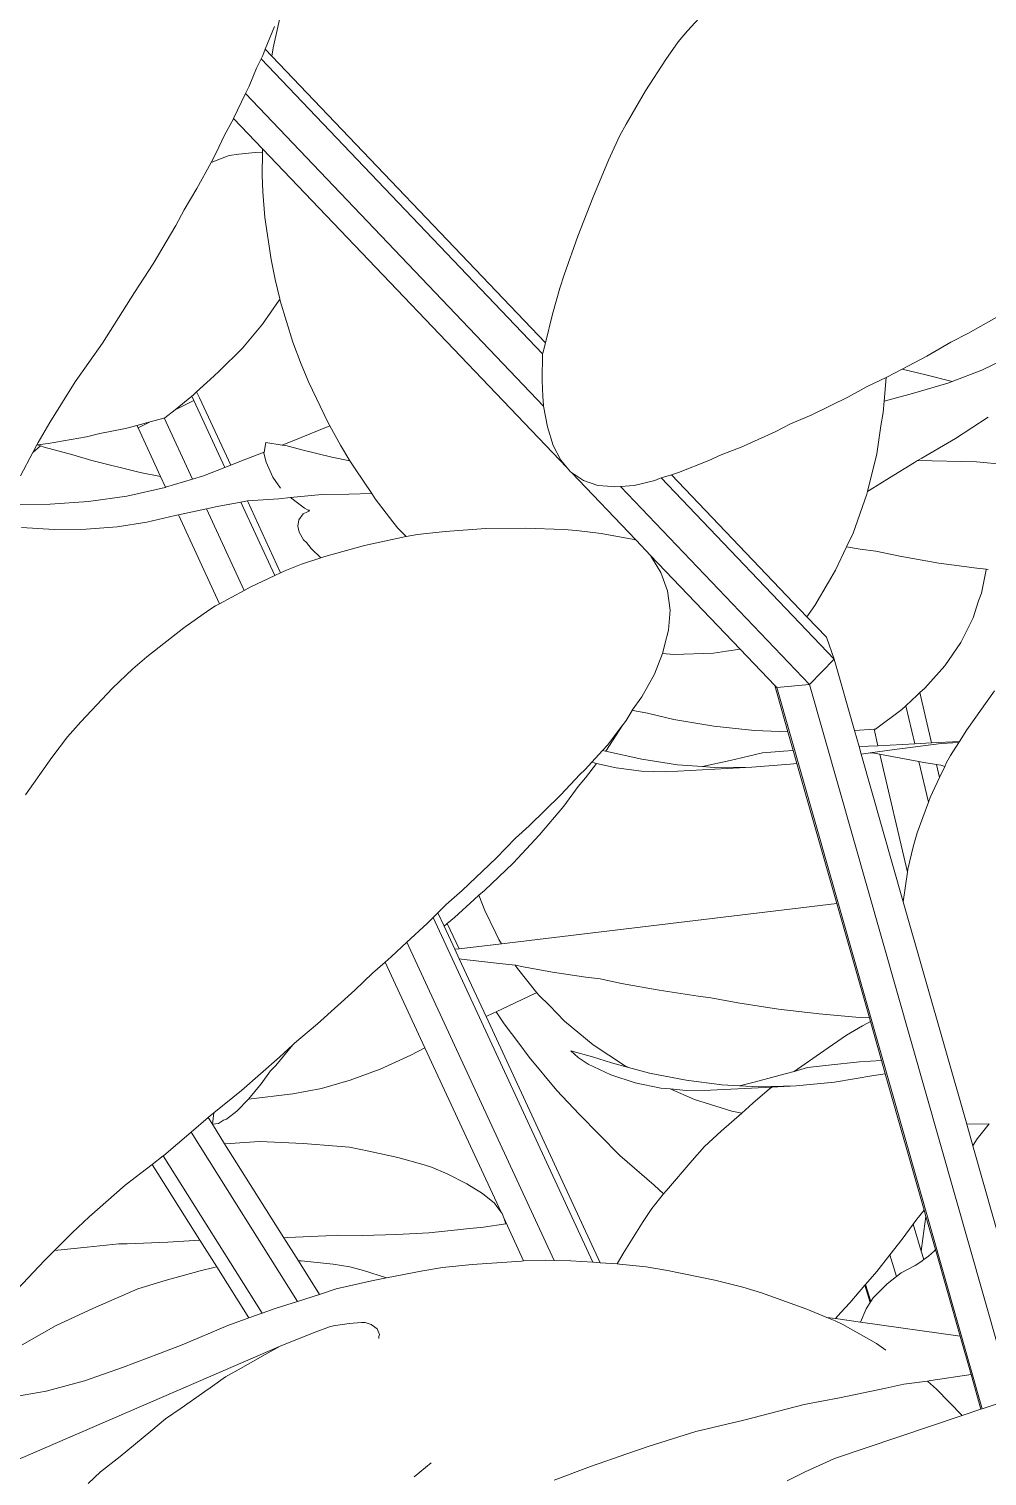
# Model space of a CAD drawing. Header units: metres. Extents: x 12.2 to 77.2, y 18.8 to 35.5.
# Drawn here: x 58.0018 to 58.1473, y 20.9594 to 21.1792 of the extents above; entities that cross this region are included whole.
import ezdxf

# ---------------------------------------------------------------- set-up
doc = ezdxf.new("R2010")
doc.units = ezdxf.units.M
doc.layers.add('0inne_gulv', color=7, linetype='Continuous', lineweight=13)

# ---------------------------------------------------------------- blocks, each defined once
blk = doc.blocks.new('One bedroom house ls')
for p, q in [((4.56538, -2.79668), (4.56397, -2.80302)), ((4.63043, -2.79664), (4.6269, -2.80044)), ((4.56417, -2.79981), (4.56277, -2.80323)), ((4.62551, -2.80212), (4.6269, -2.80044)), ((4.62362, -2.80478), (4.62551, -2.80212)), ((4.56214, -2.80468), (4.56142, -2.80613)), ((4.56239, -2.80417), (4.56214, -2.80468)), ((4.60491, -2.84949), (4.56214, -2.80468)), ((4.56277, -2.80323), (4.56239, -2.80417)), ((4.56378, -2.80429), (4.56277, -2.80323)), ((4.56397, -2.80302), (4.56378, -2.80429)), ((4.60533, -2.84782), (4.56378, -2.80429)), ((4.62362, -2.80478), (4.62054, -2.80956)), ((4.56032, -2.80886), (4.56142, -2.80613)), ((4.55978, -2.80999), (4.56032, -2.80886)), ((4.55797, -2.81377), (4.55978, -2.80999)), ((4.60507, -2.85744), (4.55978, -2.80999)), ((4.61758, -2.81464), (4.62054, -2.80956)), ((4.55658, -2.81629), (4.55796, -2.81379)), ((4.55796, -2.81379), (4.55797, -2.81377)), ((4.56235, -2.81835), (4.55797, -2.81377)), ((4.61758, -2.81464), (4.61666, -2.81637)), ((4.55532, -2.81898), (4.55658, -2.81629)), ((4.61493, -2.8201), (4.61666, -2.81637)), ((4.55454, -2.82043), (4.55532, -2.81898)), ((4.55454, -2.82043), (4.55598, -2.81987)), ((4.55728, -2.81938), (4.55598, -2.81987)), ((4.55874, -2.81917), (4.55728, -2.81938)), ((4.56126, -2.81893), (4.55874, -2.81917)), ((4.56234, -2.8189), (4.56126, -2.81893)), ((4.56234, -2.8189), (4.56229, -2.82235)), ((4.56235, -2.81835), (4.56234, -2.8189)), ((4.60857, -2.86677), (4.56235, -2.81835)), ((4.61252, -2.8258), (4.61493, -2.8201)), ((4.55239, -2.82441), (4.55454, -2.82043)), ((4.56241, -2.82488), (4.56229, -2.82235)), ((4.55239, -2.82441), (4.55043, -2.82765)), ((4.56273, -2.82879), (4.56241, -2.82488)), ((4.61252, -2.8258), (4.61026, -2.83163)), ((4.55043, -2.82765), (4.54919, -2.83001)), ((4.56273, -2.82879), (4.56365, -2.83516)), ((4.54574, -2.83585), (4.54919, -2.83001)), ((4.60819, -2.83753), (4.61026, -2.83163)), ((4.56365, -2.83516), (4.56429, -2.83824)), ((4.5429, -2.84017), (4.54574, -2.83585)), ((4.60819, -2.83753), (4.60755, -2.83954)), ((4.53805, -2.84789), (4.5429, -2.84017)), ((4.56429, -2.83824), (4.56499, -2.84118)), ((4.60643, -2.8435), (4.60755, -2.83954)), ((4.5649, -2.84135), (4.56236, -2.84502)), ((4.56499, -2.84118), (4.5649, -2.84135)), ((4.56499, -2.84118), (4.56506, -2.84148)), ((4.56506, -2.84148), (4.56698, -2.84773)), ((4.60533, -2.84782), (4.60643, -2.8435)), ((4.6695, -2.84644), (4.67588, -2.84284)), ((4.55929, -2.84865), (4.56236, -2.84502)), ((4.6695, -2.84644), (4.66691, -2.84775)), ((4.53388, -2.85378), (4.53805, -2.84789)), ((4.55929, -2.84865), (4.55574, -2.85221)), ((4.56698, -2.84773), (4.56825, -2.85109)), ((4.60492, -2.84943), (4.60533, -2.84782)), ((4.66691, -2.84775), (4.6633, -2.84986)), ((4.56937, -2.85386), (4.56825, -2.85109)), ((4.60491, -2.84949), (4.60483, -2.85358)), ((4.60492, -2.84943), (4.60491, -2.84949)), ((4.6633, -2.84986), (4.65952, -2.85186)), ((4.67657, -2.8496), (4.67163, -2.85201)), ((4.55438, -2.85339), (4.55235, -2.85529)), ((4.55574, -2.85221), (4.55438, -2.85339)), ((4.65421, -2.85447), (4.6571, -2.85312)), ((4.6571, -2.85312), (4.65681, -2.85672)), ((4.6571, -2.85312), (4.65723, -2.85306)), ((4.65952, -2.85186), (4.65723, -2.85306)), ((4.66315, -2.8527), (4.65952, -2.85186)), ((4.66315, -2.8527), (4.66714, -2.85373)), ((4.67163, -2.85201), (4.66714, -2.85373)), ((4.53004, -2.85993), (4.53388, -2.85378)), ((4.55235, -2.85529), (4.5518, -2.85581)), ((4.5528, -2.85619), (4.55235, -2.85529)), ((4.57226, -2.8599), (4.56937, -2.85386)), ((4.60493, -2.85601), (4.60483, -2.85358)), ((4.65136, -2.85605), (4.65421, -2.85447)), ((4.66112, -2.85553), (4.65681, -2.85672)), ((4.66112, -2.85553), (4.66647, -2.85399)), ((4.66714, -2.85373), (4.66647, -2.85399)), ((4.54906, -2.858), (4.55162, -2.85596)), ((4.54906, -2.858), (4.55193, -2.8566)), ((4.55162, -2.85596), (4.5518, -2.85581)), ((4.55162, -2.85596), (4.55193, -2.8566)), ((4.55193, -2.8566), (4.55664, -2.86676)), ((4.55753, -2.86642), (4.5528, -2.85619)), ((4.60504, -2.8573), (4.60493, -2.85601)), ((4.60507, -2.85744), (4.60504, -2.8573)), ((4.60565, -2.86061), (4.60507, -2.85744)), ((4.6457, -2.85882), (4.65136, -2.85605)), ((4.65681, -2.85672), (4.65667, -2.85844)), ((4.52828, -2.86298), (4.53004, -2.85993)), ((4.54529, -2.85986), (4.54327, -2.86039)), ((4.54346, -2.86076), (4.54529, -2.85986)), ((4.54738, -2.8593), (4.54529, -2.85986)), ((4.55173, -2.86853), (4.54743, -2.85924)), ((4.54752, -2.85923), (4.54906, -2.858)), ((4.57259, -2.86047), (4.57226, -2.8599)), ((4.64256, -2.86016), (4.6457, -2.85882)), ((4.65667, -2.85844), (4.65632, -2.86044)), ((4.67263, -2.85911), (4.66766, -2.86237)), ((4.53562, -2.8621), (4.5298, -2.86315)), ((4.53562, -2.8621), (4.53762, -2.86163)), ((4.54155, -2.86085), (4.53762, -2.86163)), ((4.54327, -2.86039), (4.54155, -2.86085)), ((4.54346, -2.86076), (4.54327, -2.86039)), ((4.54687, -2.86813), (4.54346, -2.86076)), ((4.56821, -2.86224), (4.57259, -2.86047)), ((4.57421, -2.86338), (4.57259, -2.86047)), ((4.60565, -2.86061), (4.60653, -2.86342)), ((4.64025, -2.86135), (4.63508, -2.86367)), ((4.64025, -2.86135), (4.64256, -2.86016)), ((4.65632, -2.86044), (4.65569, -2.8647)), ((4.52747, -2.8645), (4.52809, -2.86335)), ((4.52747, -2.8645), (4.52862, -2.86348)), ((4.52809, -2.86335), (4.52828, -2.86298)), ((4.52809, -2.86335), (4.52819, -2.86334)), ((4.52819, -2.86334), (4.5298, -2.86315)), ((4.52819, -2.86334), (4.52862, -2.86348)), ((4.52862, -2.86348), (4.52919, -2.86367)), ((4.52919, -2.86367), (4.53354, -2.86483)), ((4.56287, -2.863), (4.5626, -2.86445)), ((4.56287, -2.863), (4.56536, -2.86337)), ((4.56536, -2.86337), (4.56821, -2.86224)), ((4.56536, -2.86337), (4.56592, -2.86345)), ((4.56833, -2.86411), (4.56592, -2.86345)), ((4.56833, -2.86411), (4.5729, -2.86522)), ((4.5756, -2.86575), (4.57421, -2.86338)), ((4.60767, -2.86568), (4.60653, -2.86342)), ((4.63508, -2.86367), (4.63202, -2.86483)), ((4.66766, -2.86237), (4.66251, -2.86535)), ((4.5256, -2.86805), (4.52747, -2.8645)), ((4.53643, -2.86571), (4.53354, -2.86483)), ((4.54375, -2.86754), (4.53643, -2.86571)), ((4.55664, -2.86676), (4.55753, -2.86642)), ((4.55753, -2.86642), (4.55915, -2.86579)), ((4.5626, -2.86445), (4.55915, -2.86579)), ((4.5626, -2.86445), (4.56258, -2.86458)), ((4.56292, -2.86595), (4.56258, -2.86458)), ((4.56292, -2.86595), (4.56392, -2.86827)), ((4.5756, -2.86575), (4.5729, -2.86522)), ((4.57561, -2.86577), (4.5756, -2.86575)), ((4.57561, -2.86577), (4.57643, -2.867)), ((4.60857, -2.86677), (4.60767, -2.86568)), ((4.62555, -2.86754), (4.63015, -2.86571)), ((4.63015, -2.86571), (4.63202, -2.86483)), ((4.65569, -2.8647), (4.65428, -2.87041)), ((4.6576, -2.86833), (4.66142, -2.86601)), ((4.66142, -2.86601), (4.66186, -2.86574)), ((4.66186, -2.86574), (4.66251, -2.86535)), ((4.67081, -2.86591), (4.66186, -2.86574)), ((4.67515, -2.86634), (4.67081, -2.86591)), ((4.54375, -2.86754), (4.54687, -2.86813)), ((4.54763, -2.86979), (4.54687, -2.86813)), ((4.54763, -2.86979), (4.55173, -2.86853)), ((4.55173, -2.86853), (4.55339, -2.86803)), ((4.55339, -2.86803), (4.55664, -2.86676)), ((4.5651, -2.86994), (4.56392, -2.86827)), ((4.57643, -2.867), (4.57894, -2.87075)), ((4.60862, -2.86683), (4.60857, -2.86677)), ((4.60917, -2.86744), (4.60862, -2.86683)), ((4.60929, -2.86753), (4.60917, -2.86744)), ((4.61908, -2.87778), (4.60929, -2.86753)), ((4.61112, -2.86876), (4.60929, -2.86753)), ((4.61331, -2.8695), (4.61112, -2.86876)), ((4.62197, -2.86873), (4.61882, -2.86952)), ((4.62266, -2.86844), (4.62197, -2.86873)), ((4.62292, -2.86836), (4.62266, -2.86844)), ((4.62448, -2.86788), (4.62292, -2.86836)), ((4.64923, -2.89592), (4.62292, -2.86836)), ((4.62555, -2.86754), (4.62448, -2.86788)), ((4.64506, -2.88944), (4.62448, -2.86788)), ((4.6576, -2.86833), (4.65466, -2.87016)), ((4.54173, -2.87111), (4.54757, -2.86981)), ((4.54757, -2.86981), (4.54763, -2.86979)), ((4.56663, -2.87136), (4.57136, -2.87088)), ((4.57136, -2.87088), (4.57545, -2.87085)), ((4.57545, -2.87085), (4.57894, -2.87075)), ((4.57894, -2.87075), (4.57945, -2.87152)), ((4.61331, -2.8695), (4.61477, -2.86959)), ((4.61586, -2.86973), (4.61477, -2.86959)), ((4.61674, -2.86967), (4.61586, -2.86973)), ((4.61882, -2.86952), (4.61674, -2.86967)), ((4.64546, -2.89975), (4.61674, -2.86967)), ((4.65207, -2.87676), (4.65417, -2.87084)), ((4.65428, -2.87041), (4.65417, -2.87084)), ((4.65466, -2.87016), (4.65428, -2.87041)), ((4.53008, -2.87234), (4.52413, -2.87241)), ((4.53591, -2.87195), (4.53008, -2.87234)), ((4.53591, -2.87195), (4.54173, -2.87111)), ((4.55312, -2.8732), (4.55382, -2.87305)), ((4.55382, -2.87305), (4.55548, -2.87271)), ((4.55956, -2.88545), (4.55382, -2.87305)), ((4.55548, -2.87271), (4.55908, -2.87203)), ((4.55908, -2.87203), (4.56005, -2.87185)), ((4.55908, -2.87203), (4.56425, -2.8832)), ((4.56511, -2.88279), (4.56005, -2.87185)), ((4.56005, -2.87185), (4.56007, -2.87185)), ((4.56007, -2.87185), (4.56482, -2.87152)), ((4.56482, -2.87152), (4.56663, -2.87136)), ((4.56663, -2.87136), (4.56786, -2.87231)), ((4.56786, -2.87231), (4.56875, -2.87295)), ((4.56875, -2.87295), (4.56928, -2.87327)), ((4.58214, -2.87501), (4.57945, -2.87152)), ((4.54029, -2.8758), (4.54479, -2.8751)), ((4.54909, -2.87408), (4.54479, -2.8751)), ((4.54909, -2.87408), (4.54957, -2.87397)), ((4.54957, -2.87397), (4.55312, -2.8732)), ((4.55582, -2.88747), (4.54957, -2.87397)), ((4.5677, -2.8757), (4.56789, -2.87473)), ((4.56789, -2.87473), (4.56853, -2.87384)), ((4.56921, -2.8735), (4.56853, -2.87384)), ((4.56939, -2.87339), (4.56921, -2.8735)), ((4.56928, -2.87327), (4.56947, -2.87327)), ((4.56939, -2.87339), (4.56947, -2.87327)), ((4.5829, -2.87597), (4.58214, -2.87501)), ((4.53071, -2.87622), (4.52574, -2.87591)), ((4.53558, -2.87617), (4.53071, -2.87622)), ((4.53558, -2.87617), (4.54029, -2.8758)), ((4.5679, -2.87662), (4.5677, -2.8757)), ((4.56858, -2.87775), (4.5679, -2.87662)), ((4.57785, -2.87864), (4.58394, -2.87731)), ((4.58417, -2.87727), (4.5829, -2.87597)), ((4.58394, -2.87731), (4.58417, -2.87727)), ((4.58417, -2.87727), (4.58591, -2.87698)), ((4.58591, -2.87698), (4.59013, -2.87649)), ((4.59013, -2.87649), (4.5963, -2.87607)), ((4.60233, -2.87597), (4.5963, -2.87607)), ((4.60233, -2.87597), (4.60816, -2.87619)), ((4.60816, -2.87619), (4.61006, -2.87637)), ((4.61006, -2.87637), (4.61379, -2.87683)), ((4.61908, -2.87778), (4.61379, -2.87683)), ((4.65207, -2.87676), (4.6511, -2.87882)), ((4.56858, -2.87775), (4.56902, -2.87815)), ((4.56902, -2.87815), (4.56973, -2.8791)), ((4.56973, -2.8791), (4.57124, -2.88049)), ((4.57183, -2.88029), (4.57785, -2.87864)), ((4.61913, -2.8778), (4.61908, -2.87778)), ((4.61913, -2.8778), (4.6213, -2.88015)), ((4.6511, -2.87882), (4.64942, -2.8824)), ((4.6511, -2.87882), (4.65316, -2.87917)), ((4.65556, -2.8795), (4.65316, -2.87917)), ((4.65919, -2.88027), (4.65556, -2.8795)), ((4.56601, -2.88238), (4.56829, -2.88147)), ((4.57124, -2.88049), (4.56829, -2.88147)), ((4.57183, -2.88029), (4.57124, -2.88049)), ((4.6213, -2.88015), (4.62232, -2.8818)), ((4.63494, -2.8944), (4.6213, -2.88015)), ((4.62288, -2.88271), (4.62232, -2.8818)), ((4.65919, -2.88027), (4.66511, -2.88131)), ((4.67087, -2.88209), (4.66511, -2.88131)), ((4.5605, -2.88495), (4.56425, -2.8832)), ((4.56425, -2.8832), (4.56511, -2.88279)), ((4.56511, -2.88279), (4.56601, -2.88238)), ((4.62288, -2.88271), (4.6239, -2.88552)), ((4.64942, -2.8824), (4.64833, -2.8842)), ((4.67087, -2.88209), (4.67228, -2.88222)), ((4.67158, -2.88588), (4.67228, -2.88232)), ((4.67228, -2.88222), (4.67228, -2.88232)), ((4.67228, -2.88222), (4.67259, -2.88225)), ((4.55582, -2.88747), (4.55956, -2.88545)), ((4.55956, -2.88545), (4.5605, -2.88495)), ((4.6243, -2.88846), (4.6239, -2.88552)), ((4.64833, -2.8842), (4.64629, -2.88775)), ((4.67158, -2.88588), (4.67116, -2.88701)), ((4.55041, -2.89114), (4.55419, -2.88843)), ((4.55419, -2.88843), (4.55523, -2.88779)), ((4.55523, -2.88779), (4.55582, -2.88747)), ((4.6243, -2.88846), (4.62406, -2.89151)), ((4.64506, -2.88944), (4.64629, -2.88775)), ((4.67031, -2.88963), (4.67116, -2.88701)), ((4.64805, -2.89257), (4.64506, -2.88944)), ((4.66845, -2.89336), (4.67031, -2.88963)), ((4.55041, -2.89114), (4.5448, -2.89553)), ((4.62406, -2.89151), (4.62347, -2.89361)), ((4.64805, -2.89257), (4.64923, -2.89592)), ((4.62311, -2.89505), (4.62192, -2.89815)), ((4.62324, -2.8947), (4.62311, -2.89505)), ((4.62311, -2.89505), (4.62485, -2.89517)), ((4.62324, -2.8947), (4.62347, -2.89361)), ((4.63085, -2.89496), (4.62485, -2.89517)), ((4.63085, -2.89496), (4.63286, -2.89466)), ((4.63494, -2.8944), (4.63286, -2.89466)), ((4.64018, -2.89989), (4.63494, -2.8944)), ((4.66845, -2.89336), (4.66601, -2.89693)), ((4.53958, -2.90032), (4.54266, -2.89734)), ((4.5448, -2.89553), (4.54266, -2.89734)), ((4.64923, -2.89592), (4.64546, -2.89975)), ((4.65231, -2.90675), (4.64923, -2.89592)), ((4.663, -2.90028), (4.66601, -2.89693)), ((4.62001, -2.90162), (4.62192, -2.89815)), ((4.53474, -2.90539), (4.53958, -2.90032)), ((4.62001, -2.90162), (4.61854, -2.90366)), ((4.6405, -2.90022), (4.64018, -2.89989)), ((4.64219, -2.90693), (4.64018, -2.89989)), ((4.64546, -2.89975), (4.6405, -2.90022)), ((4.6717, -3.00976), (4.6405, -2.90022)), ((4.67634, -3.0082), (4.64546, -2.89975)), ((4.66009, -2.90296), (4.6618, -2.90134)), ((4.6622, -2.90098), (4.6618, -2.90134)), ((4.663, -2.90028), (4.6622, -2.90098)), ((4.6622, -2.90098), (4.66399, -2.90861)), ((4.67359, -2.9007), (4.66938, -2.90664)), ((4.61851, -2.9037), (4.6176, -2.90521)), ((4.61854, -2.90366), (4.61851, -2.9037)), ((4.61854, -2.90366), (4.61892, -2.90375)), ((4.61892, -2.90375), (4.62083, -2.90409)), ((4.65549, -2.90653), (4.65949, -2.90353)), ((4.65949, -2.90353), (4.66009, -2.90296)), ((4.66145, -2.90874), (4.66009, -2.90296)), ((4.53474, -2.90539), (4.53272, -2.90769)), ((4.61712, -2.90587), (4.61451, -2.90985)), ((4.61475, -2.90896), (4.61712, -2.90587)), ((4.61712, -2.90587), (4.61718, -2.90575)), ((4.61718, -2.90575), (4.6176, -2.90521)), ((4.62083, -2.90409), (4.62485, -2.90506)), ((4.62485, -2.90506), (4.63094, -2.90609)), ((4.6371, -2.90674), (4.63094, -2.90609)), ((4.53272, -2.90769), (4.53032, -2.91081)), ((4.6371, -2.90674), (4.64219, -2.90693)), ((4.64299, -2.90976), (4.64219, -2.90693)), ((4.65526, -2.90655), (4.65231, -2.90675)), ((4.653, -2.90918), (4.65231, -2.90675)), ((4.65549, -2.90653), (4.65526, -2.90655)), ((4.65584, -2.90904), (4.65526, -2.90655)), ((4.66826, -2.90839), (4.66938, -2.90664)), ((4.61402, -2.90975), (4.61238, -2.91155)), ((4.61475, -2.90896), (4.61402, -2.90975)), ((4.61402, -2.90975), (4.61446, -2.90988)), ((4.61448, -2.90988), (4.61446, -2.90988)), ((4.61448, -2.90988), (4.61451, -2.90985)), ((4.62, -2.9111), (4.61448, -2.90988)), ((4.63512, -2.91088), (4.63831, -2.9101)), ((4.6415, -2.90987), (4.63831, -2.9101)), ((4.64299, -2.90976), (4.6415, -2.90987)), ((4.64355, -2.91172), (4.64299, -2.90976)), ((4.65584, -2.90904), (4.653, -2.90918)), ((4.65333, -2.91033), (4.653, -2.90918)), ((4.65333, -2.91033), (4.65439, -2.91018)), ((4.65971, -2.93274), (4.65333, -2.91033)), ((4.65439, -2.91018), (4.6547, -2.91014)), ((4.6547, -2.91014), (4.65801, -2.90969)), ((4.6547, -2.91014), (4.65526, -2.91018)), ((4.65526, -2.91018), (4.65615, -2.91035)), ((4.66145, -2.90874), (4.65584, -2.90904)), ((4.66035, -2.92827), (4.65615, -2.91035)), ((4.65615, -2.91035), (4.65798, -2.9107)), ((4.65801, -2.90969), (4.66544, -2.9087)), ((4.66399, -2.90861), (4.66145, -2.90874)), ((4.66826, -2.90839), (4.66399, -2.90861)), ((4.66544, -2.9087), (4.66817, -2.90853)), ((4.66628, -2.91161), (4.66689, -2.91052)), ((4.66689, -2.91052), (4.66817, -2.90853)), ((4.66817, -2.90853), (4.66826, -2.90839)), ((4.53032, -2.91081), (4.52632, -2.9165)), ((4.61139, -2.91264), (4.61058, -2.91339)), ((4.61238, -2.91155), (4.61139, -2.91264)), ((4.61145, -2.91391), (4.6131, -2.91172)), ((4.6131, -2.91172), (4.61238, -2.91155)), ((4.61608, -2.91241), (4.6131, -2.91172)), ((4.61608, -2.91241), (4.61991, -2.91291)), ((4.62542, -2.91193), (4.62, -2.9111)), ((4.63668, -2.91231), (4.62359, -2.91299)), ((4.62919, -2.9122), (4.62542, -2.91193)), ((4.63341, -2.91127), (4.62919, -2.9122)), ((4.63097, -2.91233), (4.62919, -2.9122)), ((4.63097, -2.91233), (4.63668, -2.91231)), ((4.63341, -2.91127), (4.63512, -2.91088)), ((4.63668, -2.91231), (4.64254, -2.91187)), ((4.64355, -2.91172), (4.64254, -2.91187)), ((4.64961, -2.93299), (4.64355, -2.91172)), ((4.65798, -2.9107), (4.66208, -2.91144)), ((4.66353, -2.91764), (4.66208, -2.91144)), ((4.66208, -2.91144), (4.66285, -2.91158)), ((4.66476, -2.91191), (4.66285, -2.91158)), ((4.66476, -2.91191), (4.66522, -2.91387)), ((4.66542, -2.91202), (4.66476, -2.91191)), ((4.66522, -2.91387), (4.66601, -2.91219)), ((4.66601, -2.91219), (4.66542, -2.91202)), ((4.66601, -2.91219), (4.66628, -2.91161)), ((4.61058, -2.91339), (4.6077, -2.91649)), ((4.61145, -2.91391), (4.61033, -2.91523)), ((4.61991, -2.91291), (4.62359, -2.91299)), ((4.6638, -2.91693), (4.66522, -2.91387)), ((4.60286, -2.92123), (4.6077, -2.91649)), ((4.60812, -2.91822), (4.61033, -2.91523)), ((4.6638, -2.91693), (4.66353, -2.91764)), ((4.60445, -2.9226), (4.60812, -2.91822)), ((4.66353, -2.91764), (4.6618, -2.92229)), ((4.60286, -2.92123), (4.60081, -2.92308)), ((4.60081, -2.92308), (4.59786, -2.92611)), ((4.60445, -2.9226), (4.60042, -2.92689)), ((4.66121, -2.92442), (4.6618, -2.92229)), ((4.66042, -2.92782), (4.66121, -2.92442)), ((4.59786, -2.92611), (4.59268, -2.93104)), ((4.59607, -2.93104), (4.60042, -2.92689)), ((4.66042, -2.92782), (4.66035, -2.92827)), ((4.66035, -2.92827), (4.65971, -2.93274)), ((4.59268, -2.93104), (4.59027, -2.93316)), ((4.59152, -2.93515), (4.59449, -2.9324)), ((4.59522, -2.93177), (4.59449, -2.9324)), ((4.59607, -2.93104), (4.59522, -2.93177)), ((4.59611, -2.93405), (4.59522, -2.93177)), ((4.58829, -2.93514), (4.58901, -2.93442)), ((4.58901, -2.93442), (4.59027, -2.93316)), ((4.58995, -2.93644), (4.58901, -2.93442)), ((4.59611, -2.93405), (4.5978, -2.93751)), ((4.59867, -2.93912), (4.64961, -2.93299)), ((4.65456, -2.9504), (4.64961, -2.93299)), ((4.66934, -2.96654), (4.65971, -2.93274)), ((4.5843, -2.93891), (4.58738, -2.93606)), ((4.58738, -2.93606), (4.58829, -2.93514)), ((4.58829, -2.93514), (4.61254, -2.98752)), ((4.58995, -2.93644), (4.5904, -2.93607)), ((4.59158, -2.93997), (4.58995, -2.93644)), ((4.5904, -2.93607), (4.59152, -2.93515)), ((4.59224, -2.93989), (4.5904, -2.93607)), ((4.58192, -2.94111), (4.5843, -2.93891)), ((4.60667, -2.98723), (4.5843, -2.93891)), ((4.59224, -2.93989), (4.59867, -2.93912)), ((4.5978, -2.93751), (4.59827, -2.93849)), ((4.59827, -2.93849), (4.59867, -2.93912)), ((4.58101, -2.9419), (4.58192, -2.94111)), ((4.59158, -2.93997), (4.59224, -2.93989)), ((4.59225, -2.94141), (4.59158, -2.93997)), ((4.57906, -2.94357), (4.58101, -2.9419)), ((4.58704, -2.95492), (4.58101, -2.9419)), ((4.59257, -2.94145), (4.59225, -2.94141)), ((4.59632, -2.9502), (4.59225, -2.94141)), ((4.59257, -2.94145), (4.59746, -2.94204)), ((4.60074, -2.94237), (4.59746, -2.94204)), ((4.60074, -2.94237), (4.60107, -2.9429)), ((4.60082, -2.94238), (4.60074, -2.94237)), ((4.60171, -2.94258), (4.60082, -2.94238)), ((4.60107, -2.9429), (4.60405, -2.94657)), ((4.60642, -2.94344), (4.60171, -2.94258)), ((4.60642, -2.94344), (4.6115, -2.94421)), ((4.57636, -2.9462), (4.57906, -2.94357)), ((4.61364, -2.94448), (4.6115, -2.94421)), ((4.61692, -2.94518), (4.61364, -2.94448)), ((4.61692, -2.94518), (4.62262, -2.9462)), ((4.5707, -2.9513), (4.57636, -2.9462)), ((4.59787, -2.94945), (4.60371, -2.9467)), ((4.60405, -2.94657), (4.60371, -2.9467)), ((4.60405, -2.94657), (4.60438, -2.94698)), ((4.60438, -2.94698), (4.60589, -2.94845)), ((4.62852, -2.94709), (4.62262, -2.9462)), ((4.62852, -2.94709), (4.63048, -2.94733)), ((4.63459, -2.9481), (4.63048, -2.94733)), ((4.59632, -2.9502), (4.59742, -2.94966)), ((4.59742, -2.94966), (4.59787, -2.94945)), ((4.59908, -2.9513), (4.59787, -2.94945)), ((4.60825, -2.95087), (4.60589, -2.94845)), ((4.64075, -2.94905), (4.63459, -2.9481)), ((4.64075, -2.94905), (4.64693, -2.94979)), ((4.65306, -2.95032), (4.64693, -2.94979)), ((4.5707, -2.9513), (4.5672, -2.95423)), ((4.61363, -2.98759), (4.59632, -2.9502)), ((4.59908, -2.9513), (4.60131, -2.95423)), ((4.60825, -2.95087), (4.6126, -2.95447)), ((4.65108, -2.95301), (4.65353, -2.95162)), ((4.65306, -2.95032), (4.65456, -2.9504)), ((4.65472, -2.95096), (4.65353, -2.95162)), ((4.65472, -2.95096), (4.65456, -2.9504)), ((4.65641, -2.95687), (4.65472, -2.95096)), ((4.56694, -2.95447), (4.56436, -2.9576)), ((4.56694, -2.95447), (4.56495, -2.95635)), ((4.5672, -2.95423), (4.56694, -2.95447)), ((4.60131, -2.95423), (4.60285, -2.95635)), ((4.6126, -2.95447), (4.61735, -2.9576)), ((4.64763, -2.95537), (4.65108, -2.95301)), ((4.55915, -2.96141), (4.56495, -2.95635)), ((4.58022, -2.95818), (4.58488, -2.95607)), ((4.58488, -2.95607), (4.58704, -2.95492)), ((4.59859, -2.97988), (4.58704, -2.95492)), ((4.60706, -2.96141), (4.60285, -2.95635)), ((4.60918, -2.95539), (4.61248, -2.9563)), ((4.60918, -2.95539), (4.61029, -2.95641)), ((4.61181, -2.95742), (4.61029, -2.95641)), ((4.61536, -2.95723), (4.61248, -2.9563)), ((4.64763, -2.95537), (4.64311, -2.95852)), ((4.56358, -2.95845), (4.56214, -2.96042)), ((4.56436, -2.9576), (4.56358, -2.95845)), ((4.57569, -2.95986), (4.58022, -2.95818)), ((4.61181, -2.95742), (4.61526, -2.95906)), ((4.61536, -2.95723), (4.61796, -2.95792)), ((4.61735, -2.9576), (4.61796, -2.95792)), ((4.61796, -2.95792), (4.62114, -2.95876)), ((4.62671, -2.95987), (4.62114, -2.95876)), ((4.64024, -2.95931), (4.64196, -2.95885)), ((4.64196, -2.95885), (4.64311, -2.95852)), ((4.64311, -2.95852), (4.64516, -2.95794)), ((4.64836, -2.95756), (4.64516, -2.95794)), ((4.65306, -2.95705), (4.64836, -2.95756)), ((4.65641, -2.95687), (4.65306, -2.95705)), ((4.65523, -2.95916), (4.65698, -2.95888)), ((4.65698, -2.95888), (4.65641, -2.95687)), ((4.66289, -2.97962), (4.65698, -2.95888)), ((4.56214, -2.96042), (4.56021, -2.96276)), ((4.5713, -2.96111), (4.57569, -2.95986)), ((4.61895, -2.96027), (4.61526, -2.95906)), ((4.62286, -2.96105), (4.61895, -2.96027)), ((4.62286, -2.96105), (4.62431, -2.96119)), ((4.63215, -2.96057), (4.62671, -2.95987)), ((4.63975, -2.96091), (4.63041, -2.96139)), ((4.63483, -2.96071), (4.63215, -2.96057)), ((4.63483, -2.96071), (4.63723, -2.96009)), ((4.63771, -2.96086), (4.63483, -2.96071)), ((4.64024, -2.95931), (4.63723, -2.96009)), ((4.63771, -2.96086), (4.64343, -2.96072)), ((4.63975, -2.96091), (4.63938, -2.96117)), ((4.64343, -2.96072), (4.63975, -2.96091)), ((4.64343, -2.96072), (4.64928, -2.96015)), ((4.65523, -2.95916), (4.64928, -2.96015)), ((4.55495, -2.9648), (4.55915, -2.96141)), ((4.55844, -2.96455), (4.56021, -2.96276)), ((4.56021, -2.96276), (4.56697, -2.96194)), ((4.5713, -2.96111), (4.56697, -2.96194)), ((4.61047, -2.96501), (4.60706, -2.96141)), ((4.62431, -2.96119), (4.62798, -2.96277)), ((4.62431, -2.96119), (4.62671, -2.96143)), ((4.62671, -2.96143), (4.63041, -2.96139)), ((4.63368, -2.96455), (4.62798, -2.96277)), ((4.63938, -2.96117), (4.63685, -2.96335)), ((4.55409, -2.96552), (4.55469, -2.96501)), ((4.55469, -2.96501), (4.55495, -2.9648)), ((4.55474, -2.96655), (4.55495, -2.9648)), ((4.55844, -2.96455), (4.5569, -2.96575)), ((4.61666, -2.97127), (4.61047, -2.96501)), ((4.63516, -2.96485), (4.63205, -2.96762)), ((4.63368, -2.96455), (4.63516, -2.96485)), ((4.63685, -2.96335), (4.63516, -2.96485)), ((4.55149, -2.96774), (4.55409, -2.96552)), ((4.55474, -2.96655), (4.55409, -2.96552)), ((4.55474, -2.96655), (4.55569, -2.96644)), ((4.5566, -2.96951), (4.55474, -2.96655)), ((4.55645, -2.96595), (4.55569, -2.96644)), ((4.5569, -2.96575), (4.55645, -2.96595)), ((4.63205, -2.96762), (4.62952, -2.96995)), ((4.66934, -2.96654), (4.67275, -2.96647)), ((4.67027, -2.96981), (4.66934, -2.96654)), ((4.67275, -2.96647), (4.67095, -2.96878)), ((4.54737, -2.97127), (4.55149, -2.96774)), ((4.56769, -2.99345), (4.55149, -2.96774)), ((4.55743, -2.96945), (4.5566, -2.96951)), ((4.5656, -2.98378), (4.5566, -2.96951)), ((4.55743, -2.96945), (4.56188, -2.96918)), ((4.56188, -2.96918), (4.56307, -2.96922)), ((4.56307, -2.96922), (4.56853, -2.96948)), ((4.56853, -2.96948), (4.57366, -2.96986)), ((4.57366, -2.96986), (4.57556, -2.97005)), ((4.67032, -2.96974), (4.67027, -2.96981)), ((4.67499, -2.9864), (4.67027, -2.96981)), ((4.67095, -2.96878), (4.67032, -2.96974)), ((4.54559, -2.97264), (4.54727, -2.97134)), ((4.54727, -2.97134), (4.54737, -2.97127)), ((4.56232, -2.99523), (4.54727, -2.97134)), ((4.57849, -2.97061), (4.57556, -2.97005)), ((4.57849, -2.97061), (4.58293, -2.97162)), ((4.58293, -2.97162), (4.58689, -2.97269)), ((4.62187, -2.97581), (4.61666, -2.97127)), ((4.62371, -2.97662), (4.62765, -2.97203)), ((4.62765, -2.97203), (4.62952, -2.96995)), ((4.5415, -2.97581), (4.54559, -2.97264)), ((4.55284, -2.98415), (4.54559, -2.97264)), ((4.58689, -2.97269), (4.58801, -2.97305)), ((4.58801, -2.97305), (4.59041, -2.97407)), ((4.59041, -2.97407), (4.59339, -2.97558)), ((4.53604, -2.98059), (4.5415, -2.97581)), ((4.59579, -2.97708), (4.59339, -2.97558)), ((4.62329, -2.97713), (4.62187, -2.97581)), ((4.59579, -2.97708), (4.59758, -2.97855)), ((4.59758, -2.97855), (4.59797, -2.97903)), ((4.62151, -2.97932), (4.62329, -2.97713)), ((4.62329, -2.97713), (4.62371, -2.97662)), ((4.53342, -2.98304), (4.53604, -2.98059)), ((4.59797, -2.97903), (4.59859, -2.97988)), ((4.59859, -2.97988), (4.59877, -2.98012)), ((4.59901, -2.98077), (4.59877, -2.98012)), ((4.60203, -2.98731), (4.59901, -2.98077)), ((4.59933, -2.98166), (4.59901, -2.98077)), ((4.62019, -2.9813), (4.62151, -2.97932)), ((4.66289, -2.97962), (4.66176, -2.98096)), ((4.66268, -2.98392), (4.66315, -2.98055)), ((4.66315, -2.98055), (4.66289, -2.97962)), ((4.66458, -2.98557), (4.66315, -2.98055)), ((4.53073, -2.98572), (4.53342, -2.98304)), ((4.58278, -2.9833), (4.58761, -2.98303)), ((4.592, -2.9826), (4.58761, -2.98303)), ((4.592, -2.9826), (4.59333, -2.98241)), ((4.59593, -2.98219), (4.59333, -2.98241)), ((4.59933, -2.98166), (4.59593, -2.98219)), ((4.62019, -2.9813), (4.61716, -2.98617)), ((4.65956, -2.98398), (4.6612, -2.98173)), ((4.6612, -2.98173), (4.66176, -2.98096)), ((4.6612, -2.98173), (4.66245, -2.98585)), ((4.53073, -2.98572), (4.53572, -2.98524)), ((4.5405, -2.98473), (4.53572, -2.98524)), ((4.54178, -2.9847), (4.5405, -2.98473)), ((4.54796, -2.98444), (4.54178, -2.9847)), ((4.54796, -2.98444), (4.55284, -2.98415)), ((4.55541, -2.98823), (4.55284, -2.98415)), ((4.5656, -2.98378), (4.56622, -2.98377)), ((4.56781, -2.98729), (4.5656, -2.98378)), ((4.57199, -2.98352), (4.56622, -2.98377)), ((4.57199, -2.98352), (4.57377, -2.9834)), ((4.57754, -2.98342), (4.57377, -2.9834)), ((4.58278, -2.9833), (4.57754, -2.98342)), ((4.65956, -2.98398), (4.65768, -2.98636)), ((4.66245, -2.98585), (4.66268, -2.98392)), ((4.52923, -2.98722), (4.52507, -2.99166)), ((4.52923, -2.98722), (4.53073, -2.98572)), ((4.56824, -2.98731), (4.56781, -2.98729)), ((4.57102, -2.99239), (4.56781, -2.98729)), ((4.57307, -2.98779), (4.56824, -2.98731)), ((4.59421, -2.98784), (4.60172, -2.98732)), ((4.60203, -2.98731), (4.60172, -2.98732)), ((4.60542, -2.98719), (4.60203, -2.98731)), ((4.60667, -2.98723), (4.60542, -2.98719)), ((4.60919, -2.98731), (4.60667, -2.98723)), ((4.61254, -2.98752), (4.60919, -2.98731)), ((4.61624, -2.98776), (4.61716, -2.98617)), ((4.65768, -2.98636), (4.65567, -2.98889)), ((4.65869, -2.98967), (4.65768, -2.98636)), ((4.66235, -2.98745), (4.66149, -2.98798)), ((4.66283, -2.9871), (4.66235, -2.98745)), ((4.66245, -2.98585), (4.66283, -2.9871)), ((4.66354, -2.98659), (4.66283, -2.9871)), ((4.66354, -2.98659), (4.66447, -2.98576)), ((4.66458, -2.98557), (4.66447, -2.98576)), ((4.66833, -2.99874), (4.66458, -2.98557)), ((4.5529, -2.9888), (4.54756, -2.99028)), ((4.5529, -2.9888), (4.55495, -2.9883)), ((4.55495, -2.9883), (4.55541, -2.98823)), ((4.56029, -2.99596), (4.55541, -2.98823)), ((4.5756, -2.9882), (4.57307, -2.98779)), ((4.57772, -2.98874), (4.5756, -2.9882)), ((4.57772, -2.98874), (4.58117, -2.98989)), ((4.58669, -2.9888), (4.58117, -2.98989)), ((4.58669, -2.9888), (4.5897, -2.9883)), ((4.5897, -2.9883), (4.59421, -2.98784)), ((4.61363, -2.98759), (4.61254, -2.98752)), ((4.61624, -2.98776), (4.61363, -2.98759)), ((4.61659, -2.98779), (4.61624, -2.98776)), ((4.62066, -2.9882), (4.61659, -2.98779)), ((4.6239, -2.98874), (4.62066, -2.9882)), ((4.6239, -2.98874), (4.6311, -2.99023)), ((4.65567, -2.98889), (4.65397, -2.99087)), ((4.65869, -2.98967), (4.65725, -2.99079)), ((4.6594, -2.98911), (4.65869, -2.98967)), ((4.66149, -2.98798), (4.6594, -2.98911)), ((4.54341, -2.99157), (4.53656, -2.99454)), ((4.54756, -2.99028), (4.54341, -2.99157)), ((4.57357, -2.99157), (4.57102, -2.99239)), ((4.57917, -2.99028), (4.57357, -2.99157)), ((4.58117, -2.98989), (4.57917, -2.99028)), ((4.6311, -2.99023), (4.63534, -2.99127)), ((4.63816, -2.99217), (4.63534, -2.99127)), ((4.65386, -2.991), (4.65159, -2.99365)), ((4.65397, -2.99087), (4.65386, -2.991)), ((4.65466, -2.99364), (4.65386, -2.991)), ((4.65477, -2.99347), (4.65397, -2.99087)), ((4.65725, -2.99079), (4.65511, -2.99291)), ((4.56769, -2.99345), (4.56426, -2.99454)), ((4.57102, -2.99239), (4.56769, -2.99345)), ((4.64506, -2.99464), (4.63816, -2.99217)), ((4.65159, -2.99365), (4.65021, -2.99512)), ((4.65466, -2.99364), (4.65409, -2.99457)), ((4.65477, -2.99347), (4.65466, -2.99364)), ((4.65511, -2.99291), (4.65477, -2.99347)), ((4.53656, -2.99454), (4.531, -2.99711)), ((4.56029, -2.99596), (4.55707, -2.99711)), ((4.56232, -2.99523), (4.56029, -2.99596)), ((4.56426, -2.99454), (4.56232, -2.99523)), ((4.64506, -2.99464), (4.6481, -2.99588)), ((4.64943, -2.99607), (4.6481, -2.99588)), ((4.6481, -2.99588), (4.64936, -2.99639)), ((4.65021, -2.99512), (4.64943, -2.99607)), ((4.65323, -2.9966), (4.64943, -2.99607)), ((4.65409, -2.99457), (4.65323, -2.9966)), ((4.52585, -3.00003), (4.531, -2.99711)), ((4.55013, -3.00003), (4.55707, -2.99711)), ((4.56665, -2.9996), (4.57037, -2.99815)), ((4.57251, -2.99732), (4.57037, -2.99815)), ((4.57312, -2.99719), (4.57251, -2.99732)), ((4.57554, -2.99681), (4.57312, -2.99719)), ((4.57554, -2.99681), (4.57741, -2.99664)), ((4.57793, -2.99665), (4.57741, -2.99664)), ((4.57885, -2.99694), (4.57793, -2.99665)), ((4.57885, -2.99694), (4.57978, -2.9976)), ((4.58012, -2.99846), (4.57978, -2.9976)), ((4.58012, -2.99846), (4.58004, -2.99879)), ((4.64936, -2.99639), (4.6505, -2.99694)), ((4.6505, -2.99694), (4.65562, -2.99987)), ((4.66833, -2.99874), (4.65323, -2.9966)), ((4.56503, -3.00024), (4.5196, -3.01989)), ((4.5467, -3.00139), (4.55013, -3.00003)), ((4.56503, -3.00024), (4.56276, -3.00154)), ((4.56665, -2.9996), (4.56503, -3.00024)), ((4.58002, -2.99909), (4.58004, -2.99879)), ((4.65562, -2.99987), (4.65708, -3.00085)), ((4.67, -3.00458), (4.66833, -2.99874)), ((4.5467, -3.00139), (4.54107, -3.0035)), ((4.56276, -3.00154), (4.55866, -3.00384)), ((4.5353, -3.00553), (4.54107, -3.0035)), ((4.55441, -3.00657), (4.55671, -3.00491)), ((4.55866, -3.00384), (4.55671, -3.00491)), ((4.66389, -3.00549), (4.67, -3.00458)), ((4.67149, -3.00983), (4.67, -3.00458)), ((4.52365, -3.00813), (4.52948, -3.00709)), ((4.52948, -3.00709), (4.5353, -3.00553)), ((4.54998, -3.00967), (4.55357, -3.00716)), ((4.55357, -3.00716), (4.55441, -3.00657)), ((4.65001, -3.00811), (4.65705, -3.00665)), ((4.6598, -3.00604), (4.65705, -3.00665)), ((4.66337, -3.00556), (4.6598, -3.00604)), ((4.66389, -3.00549), (4.66337, -3.00556)), ((4.66475, -3.00677), (4.66337, -3.00556)), ((4.66475, -3.00677), (4.66865, -3.01079)), ((4.63547, -3.01151), (4.64463, -3.00914)), ((4.64463, -3.00914), (4.65001, -3.00811)), ((4.67634, -3.0082), (4.6717, -3.00976)), ((4.54541, -3.01315), (4.54761, -3.01129)), ((4.54761, -3.01129), (4.54998, -3.00967)), ((4.62819, -3.01324), (4.63547, -3.01151)), ((4.66865, -3.01079), (4.64926, -3.01733)), ((4.67149, -3.00983), (4.66865, -3.01079)), ((4.6717, -3.00976), (4.67149, -3.00983)), ((4.54071, -3.017), (4.54541, -3.01315)), ((4.62112, -3.01547), (4.62819, -3.01324)), ((4.61771, -3.01661), (4.62112, -3.01547)), ((4.54071, -3.017), (4.53774, -3.01935)), ((4.58797, -3.01798), (4.58539, -3.02009)), ((4.61219, -3.01855), (4.61771, -3.01661)), ((4.6448, -3.01936), (4.64806, -3.01786)), ((4.64806, -3.01786), (4.64926, -3.01733)), ((4.53774, -3.01935), (4.53586, -3.02114)), ((4.61219, -3.01855), (4.60666, -3.02061)), ((4.64205, -3.02072), (4.6448, -3.01936))]:
    blk.add_line(p, q)

msp = doc.modelspace()

# ---------------------------------------------------------------- block references
at = {"layer": '0inne_gulv'}
msp.add_blockref('One bedroom house ls', (53.47489, 23.9794), dxfattribs=at)

doc.saveas('drawing.dxf')
